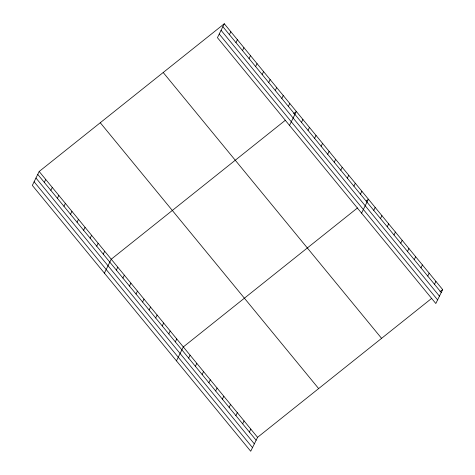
<?xml version="1.0" encoding="UTF-8"?>
<svg xmlns="http://www.w3.org/2000/svg" width="475" height="475" viewBox="0 0 475 475"><rect width="100%" height="100%" fill="white"/><g stroke="black" fill="none" stroke-linecap="round" stroke-linejoin="round"><path stroke-width="0.71" d="M224.289 23.75L217.437 37.673L435.818 303.513L442.67 289.596L224.289 23.75L39.182 171.487L32.33 185.404L250.711 451.25L257.563 437.327L431.763 298.3M44.3 182.37L45.731 179.461M50.849 190.344L52.28 187.435M57.404 198.318L58.835 195.409M63.953 206.298L65.384 203.383M70.502 214.273L71.939 211.363M77.057 222.247L78.488 219.337M83.606 230.221L85.037 227.311M90.161 238.201L91.592 235.285M96.71 246.175L98.141 243.259M103.259 254.149L104.696 251.239M104.393 273.137L111.245 259.213L285.445 120.187M229.407 34.639L230.838 31.724M116.363 270.097L117.794 267.188M235.962 42.613L237.393 39.698M122.918 278.077L124.349 275.162M242.511 50.587L243.942 47.678M129.467 286.051L130.898 283.136M249.06 58.562L250.497 55.652M136.016 294.025L137.453 291.116M255.615 66.536L257.046 63.626M142.571 301.999L144.002 299.09M262.164 74.516L263.595 71.6M149.12 309.973L150.551 307.064M268.719 82.49L270.15 79.574M155.675 317.953L157.106 315.038M275.268 90.464L276.699 87.554M162.224 325.927L163.655 323.018M281.817 98.438L283.254 95.528M168.773 333.901L170.21 330.992M288.373 106.412L289.803 103.502M175.328 341.875L176.759 338.966M289.507 125.4L296.353 111.477L293.627 113.656M176.463 360.863L183.314 346.94L357.515 207.913M301.477 122.366L302.908 119.457M188.628 358.067L190.059 355.157M308.026 130.34L309.457 127.431M195.379 366.284L196.81 363.375M314.575 138.314L316.012 135.405M202.13 374.502L203.561 371.593M321.13 146.288L322.561 143.379M208.881 382.719L210.312 379.81M327.679 154.268L329.11 151.353M215.626 390.937L217.063 388.027M334.234 162.242L335.665 159.333M222.377 399.154L223.814 396.245M340.783 170.216L342.214 167.307M229.128 407.372L230.559 404.463M347.332 178.19L348.769 175.281M235.879 415.589L237.31 412.674M353.887 186.164L355.318 183.255M242.63 423.807L244.061 420.892M360.436 194.144L361.873 191.229M249.381 432.024L250.812 429.109M361.57 213.127L368.422 199.209L366.243 200.949M373.742 210.336L375.173 207.427M380.487 218.553L381.924 215.638M387.238 226.771L388.669 223.856M393.989 234.988L395.42 232.073M400.74 243.2L402.171 240.291M407.491 251.417L408.922 248.508M414.242 259.635L415.673 256.726M420.987 267.853L422.423 264.943M427.738 276.07L429.174 273.161M434.488 284.288L435.919 281.378M439.945 291.769L442.67 289.596M222.858 26.659L441.239 292.505M221.071 30.293L439.452 296.139M219.224 34.04L437.612 299.879M163.204 72.503L381.585 338.348M100.267 122.734L318.648 388.574M39.182 171.487L257.563 437.327M37.745 174.396L256.132 440.236M35.958 178.03L254.339 443.87M34.117 181.771L252.498 447.616"/></g></svg>
